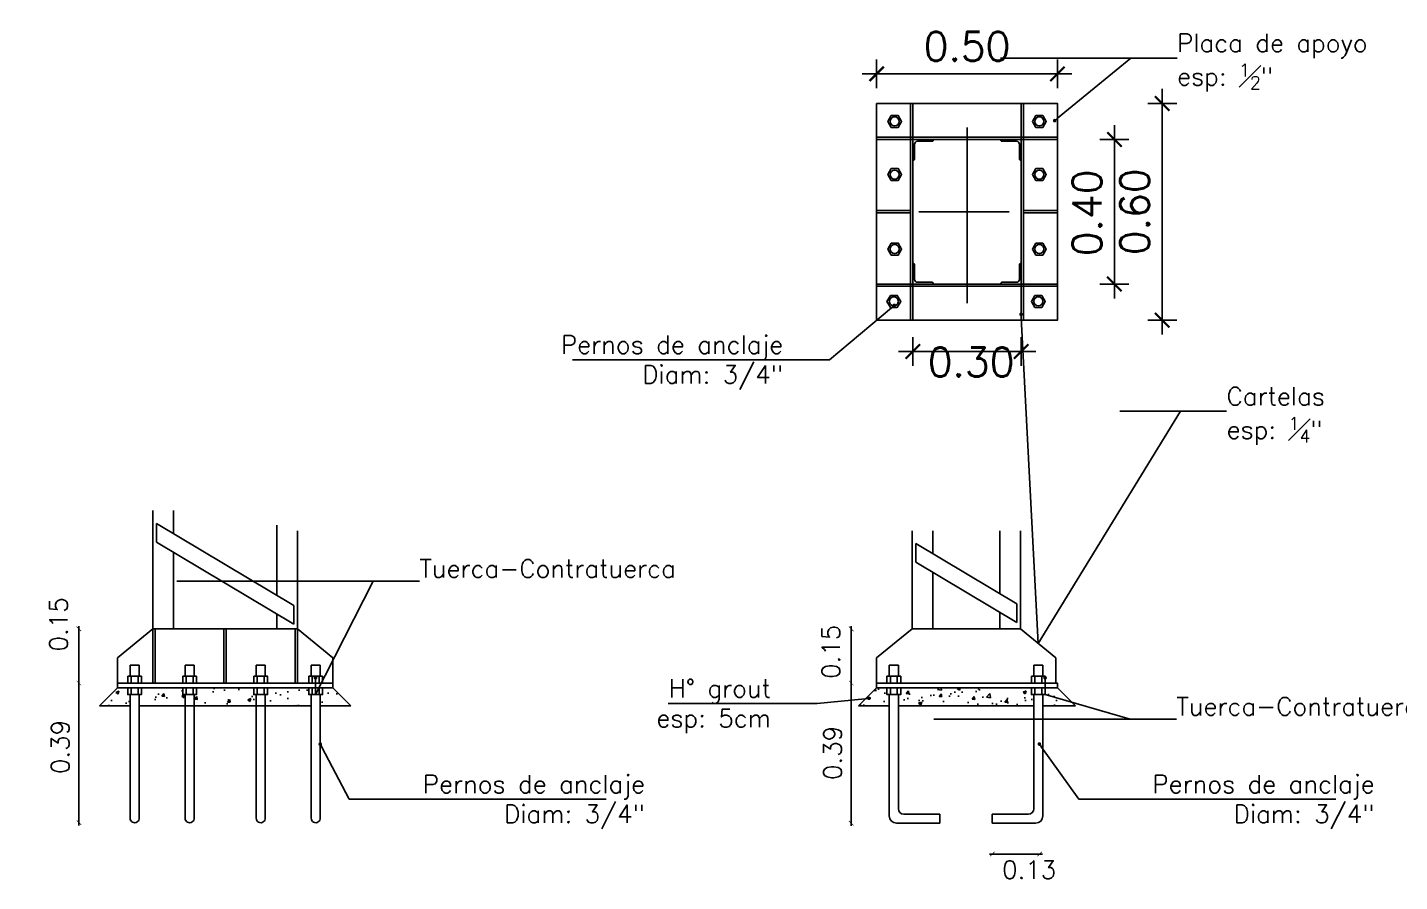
# Model space of a CAD drawing. Header units: millimetres. Extents: x 15 to 74, y 2 to 179.
# Drawn here: x 60.19 to 67.78, y 157.82 to 162.55 of the extents above; entities that cross this region are included whole.
import ezdxf
from ezdxf import colors
from ezdxf.entities.mleader import LeaderData, LeaderLine
from ezdxf.math import Vec2, Vec3

# ---------------------------------------------------------------- set-up
doc = ezdxf.new("R2010")
doc.units = ezdxf.units.MM
doc.linetypes.add('TRAZO_Y_PUNTO', pattern=[25.4, 12.7, -6.35, 0, -6.35])
for name, color, linetype in [('00-REFE', 2, 'Continuous'), ('CONTORNO_FUNDACION', 2, 'TRAZO_Y_PUNTO'), ('Cordones', 4, 'Continuous'), ('Cota', 1, 'Continuous'), ('Diagonales', 12, 'Continuous'), ('Ejes Column', 5, 'Continuous'), ('Placa - pernos', 3, 'Continuous')]:
    doc.layers.add(name, color=color, linetype=linetype)
doc.styles.add('COTAS', font='simplex.shx')
doc.styles.add('ROMANS', font='romans')
doc.dimstyles.new('cotas-100', dxfattribs={"dimscale": 0.8, "dimtxt": 0.2, "dimasz": 0.1, "dimexe": 0.1, "dimexo": 0.05, "dimgap": 0.09, "dimtad": 1, "dimzin": 0, "dimdsep": 46, "dimtxsty": 'COTAS', "dimblk": 'ARCHTICK', "dimblk1": 'ARCHTICK', "dimblk2": 'ARCHTICK', "dimsah": 1, "dimcen": 0.09, "dimdle": 0.1, "dimse1": 1, "dimclrd": 1, "dimclre": 1, "dimclrt": 2, "dimadec": 0, "dimazin": 0, "dimtfac": 1, "dimtofl": 0, "dimtmove": 1, "dimatfit": 3, "dimldrblk": 'ARCHTICK', "dimfxl": 1, "dimtolj": 1, "dimtzin": 0, "dimarcsym": 0})
doc.dimstyles.new('COTAS01', dxfattribs={"dimscale": 0.5, "dimtxt": 0.2, "dimasz": 0.05, "dimexe": 0.05, "dimexo": 1, "dimgap": 0.05, "dimtad": 0, "dimzin": 0, "dimdsep": 46, "dimtxsty": 'COTAS', "dimblk1": 'ARCHTICK', "dimblk2": 'ARCHTICK', "dimsah": 1, "dimcen": 0.05, "dimdle": 0.03, "dimclrd": 1, "dimclre": 1, "dimclrt": 2, "dimadec": 0, "dimazin": 0, "dimtfac": 1, "dimtofl": 0, "dimtmove": 0, "dimatfit": 3, "dimldrblk": 'ARCHTICK', "dimfxl": 1, "dimtolj": 1, "dimtzin": 0, "dimarcsym": 0})
pattern_1 = [(50, (-46.21135, 187.76833), (0.18218467, -0.01593909), [0.01905, -0.20955]), (355, (-46.21135, 187.76833), (-0.03524342, 0.19105685), [0.01524, -0.16764058]), (100.45144, (-46.19617, 187.767), (0.14694125, 0.17511775), [0.01619, -0.17809024]), (46.1842, (-46.21135, 187.81913), (0.27107904, -0.04204233), [0.028575, -0.314325]), (96.63556, (-46.18876, 187.81563), (0.23740413, 0.2474261), [0.024285, -0.2671356]), (351.18415, (-46.21135, 187.81913), (0.23740413, 0.2474261), [0.02286, -0.2514597]), (21, (-46.18595, 187.80643), (0.1516144, -0.1022652), [0.01905, -0.20955]), (326, (-46.18595, 187.80643), (0.06180203, 0.18418797), [0.01524, -0.16764]), (71.45144, (-46.17331, 187.7979), (0.21341642, 0.08192277), [0.01619, -0.17808994]), (37.5, (-46.21135, 187.76833), (0.003088603, 0.08455504), [0, -0.165608, 0, -0.17018, 0, -0.168275]), (7.5, (-46.21135, 187.76833), (0.06681966, 0.100180575), [0, -0.097028, 0, -0.161798, 0, -0.064135]), (327.5, (-46.26799, 187.76833), (0.135590595, -0.005728744), [0, -0.0635, 0, -0.19812, 0, -0.26289]), (317.5, (-46.29339, 187.76833), (0.14812918, 0.02542649), [0, -0.08255, 0, -0.131572, 0, -0.18669])]

# ---------------------------------------------------------------- blocks, each defined once
blk = doc.blocks.new('_ARCHTICK')
at = {"color": 0, "linetype": 'ByBlock', "const_width": 0.15}
blk.add_lwpolyline([(-0.5, -0.5), (0.5, 0.5)], dxfattribs=at)
blk = doc.blocks.new('*D107')
at = {"layer": 'DEFPOINTS', "color": 0, "transparency": 16777216}
for p in [(65.8913, 161.9272), (65.8913, 161.1273), (66.207, 161.1273)]:
    blk.add_point(p, dxfattribs=at)
at = {"layer": 'Diagonales', "color": 1, "lineweight": -2, "transparency": 16777216}
for p, q in [((66.207, 162.0072), (66.207, 161.0473)), ((66.127, 161.9272), (66.287, 161.9272)), ((66.127, 161.1273), (66.287, 161.1273))]:
    blk.add_line(p, q, dxfattribs=at)
at = {"layer": 'Diagonales', "color": 1, "lineweight": -2, "transparency": 16777216, "xscale": 0.08000000000000002, "yscale": 0.08000000000000002, "zscale": 0.08000000000000002}
for p, rotation in [((66.207, 161.9272), 90), ((66.207, 161.1273), 270)]:
    blk.add_blockref('_ARCHTICK', p, dxfattribs=dict(at, rotation=rotation))
at = {"layer": 'Diagonales', "color": 2, "transparency": 16777216, "insert": (66.055, 161.5208), "char_height": 0.16, "attachment_point": 5, "rotation": 90, "style": 'COTAS'}
blk.add_mtext('\\A1;0.40', dxfattribs=at)
blk = doc.blocks.new('*D108')
at = {"layer": 'DEFPOINTS', "color": 0, "transparency": 16777216}
for p in [(65.0913, 160.9272), (65.6914, 160.9272), (65.6914, 160.7539)]:
    blk.add_point(p, dxfattribs=at)
at = {"layer": 'Diagonales', "color": 1, "lineweight": -2, "transparency": 16777216}
for p, q in [((65.0913, 160.8339), (65.0913, 160.6739)), ((65.6914, 160.8339), (65.6914, 160.6739)), ((65.0113, 160.7539), (65.7714, 160.7539))]:
    blk.add_line(p, q, dxfattribs=at)
at = {"layer": 'Diagonales', "color": 1, "lineweight": -2, "transparency": 16777216, "xscale": 0.08000000000000002, "yscale": 0.08000000000000002, "zscale": 0.08000000000000002, "rotation": 180}
blk.add_blockref('_ARCHTICK', (65.0913, 160.7539), dxfattribs=at)
at = {"layer": 'Diagonales', "color": 1, "lineweight": -2, "transparency": 16777216, "xscale": 0.08000000000000002, "yscale": 0.08000000000000002, "zscale": 0.08000000000000002}
blk.add_blockref('_ARCHTICK', (65.6914, 160.7539), dxfattribs=at)
at = {"layer": 'Diagonales', "color": 2, "transparency": 16777216, "insert": (65.4138, 160.6952), "char_height": 0.16, "attachment_point": 5, "style": 'COTAS'}
blk.add_mtext('\\A1;0.30', dxfattribs=at)
blk = doc.blocks.new('*D109')
at = {"layer": 'DEFPOINTS', "color": 0, "transparency": 16777216}
for p in [(65.7065, 162.1272), (65.7065, 160.9272), (66.4715, 160.9272)]:
    blk.add_point(p, dxfattribs=at)
at = {"layer": 'Diagonales', "color": 1, "lineweight": -2, "transparency": 16777216}
for p, q in [((66.4715, 162.2072), (66.4715, 160.8472)), ((66.3915, 162.1272), (66.5515, 162.1272)), ((66.3915, 160.9272), (66.5515, 160.9272))]:
    blk.add_line(p, q, dxfattribs=at)
at = {"layer": 'Diagonales', "color": 1, "lineweight": -2, "transparency": 16777216, "xscale": 0.08000000000000002, "yscale": 0.08000000000000002, "zscale": 0.08000000000000002}
for p, rotation in [((66.4715, 162.1272), 90), ((66.4715, 160.9272), 270)]:
    blk.add_blockref('_ARCHTICK', p, dxfattribs=dict(at, rotation=rotation))
at = {"layer": 'Diagonales', "color": 2, "transparency": 16777216, "insert": (66.3195, 161.5272), "char_height": 0.16, "attachment_point": 5, "rotation": 90, "style": 'COTAS'}
blk.add_mtext('\\A1;0.60', dxfattribs=at)
blk = doc.blocks.new('*D110')
at = {"layer": 'DEFPOINTS', "color": 0, "transparency": 16777216}
for p in [(65.8913, 162.2909), (64.8913, 162.1272), (65.8913, 162.1272)]:
    blk.add_point(p, dxfattribs=at)
at = {"layer": 'Diagonales', "color": 1, "lineweight": -2, "transparency": 16777216}
for p, q in [((64.8913, 162.2109), (64.8913, 162.3709)), ((65.8913, 162.2109), (65.8913, 162.3709)), ((64.8113, 162.2909), (65.9713, 162.2909))]:
    blk.add_line(p, q, dxfattribs=at)
at = {"layer": 'Diagonales', "color": 1, "lineweight": -2, "transparency": 16777216, "xscale": 0.08000000000000002, "yscale": 0.08000000000000002, "zscale": 0.08000000000000002, "rotation": 180}
blk.add_blockref('_ARCHTICK', (64.8913, 162.2909), dxfattribs=at)
at = {"layer": 'Diagonales', "color": 1, "lineweight": -2, "transparency": 16777216, "xscale": 0.08000000000000002, "yscale": 0.08000000000000002, "zscale": 0.08000000000000002}
blk.add_blockref('_ARCHTICK', (65.8913, 162.2909), dxfattribs=at)
at = {"layer": 'Diagonales', "color": 2, "transparency": 16777216, "insert": (65.3913, 162.4429), "char_height": 0.16, "attachment_point": 5, "style": 'COTAS'}
blk.add_mtext('\\A1;0.50', dxfattribs=at)
blk = doc.blocks.new('_Dot')
at = {"color": 0, "linetype": 'ByBlock', "lineweight": -2}
blk.add_line((-0.5, 0), (-1, 0), dxfattribs=at)
at = {"color": 0, "linetype": 'ByBlock', "const_width": 0.5}
blk.add_lwpolyline([(-0.25, 0, 1), (0.25, 0, 1)], format="xyb", close=True, dxfattribs=at)
blk = doc.blocks.new('*D163')
at = {"layer": 'Cota', "color": 1, "lineweight": -2, "transparency": 16777216}
blk.add_line((65.8085, 157.9718), (65.5162, 157.9718), dxfattribs=at)
at = {"layer": 'DEFPOINTS', "color": 0, "transparency": 16777216}
for p in [(65.5312, 158.1427), (65.7935, 158.1495), (65.5312, 157.9718)]:
    blk.add_point(p, dxfattribs=at)
at = {"layer": 'Cota', "color": 1, "lineweight": -2, "transparency": 16777216, "xscale": 0.025, "yscale": 0.025, "zscale": 0.025, "rotation": 180}
blk.add_blockref('_ARCHTICK', (65.5312, 157.9718), dxfattribs=at)
at = {"layer": 'Cota', "color": 1, "lineweight": -2, "transparency": 16777216, "xscale": 0.025, "yscale": 0.025, "zscale": 0.025}
blk.add_blockref('_ARCHTICK', (65.7935, 157.9718), dxfattribs=at)
at = {"layer": 'Cota', "color": 2, "transparency": 16777216, "insert": (65.7352, 157.8849), "char_height": 0.1, "attachment_point": 5, "style": 'COTAS'}
blk.add_mtext('\\A1;0.13', dxfattribs=at)
blk = doc.blocks.new('*D165')
at = {"layer": 'Cota', "color": 1, "lineweight": -2, "transparency": 16777216}
blk.add_line((60.4767, 158.9031), (60.4767, 159.2331), dxfattribs=at)
at = {"layer": 'DEFPOINTS', "color": 0, "transparency": 16777216}
for p in [(60.4767, 159.2181), (60.6447, 159.2181), (60.6899, 158.9181)]:
    blk.add_point(p, dxfattribs=at)
at = {"layer": 'Cota', "color": 1, "lineweight": -2, "transparency": 16777216, "xscale": 0.025, "yscale": 0.025, "zscale": 0.025}
for p, rotation in [((60.4767, 159.2181), 90), ((60.4767, 158.9181), 270)]:
    blk.add_blockref('_ARCHTICK', p, dxfattribs=dict(at, rotation=rotation))
at = {"layer": 'Cota', "color": 2, "transparency": 16777216, "insert": (60.3642, 159.2433), "char_height": 0.1, "attachment_point": 5, "rotation": 90, "style": 'COTAS'}
blk.add_mtext('\\A1;0.15', dxfattribs=at)
blk = doc.blocks.new('*D164')
at = {"layer": 'Cota', "color": 1, "lineweight": -2, "transparency": 16777216}
blk.add_line((60.4767, 158.9331), (60.4767, 158.1301), dxfattribs=at)
at = {"layer": 'DEFPOINTS', "color": 0, "transparency": 16777216}
for p in [(60.6899, 158.9181), (60.4767, 158.1451), (60.7866, 158.1451)]:
    blk.add_point(p, dxfattribs=at)
at = {"layer": 'Cota', "color": 1, "lineweight": -2, "transparency": 16777216, "xscale": 0.025, "yscale": 0.025, "zscale": 0.025}
for p, rotation in [((60.4767, 158.9181), 90), ((60.4767, 158.1451), 270)]:
    blk.add_blockref('_ARCHTICK', p, dxfattribs=dict(at, rotation=rotation))
at = {"layer": 'Cota', "color": 2, "transparency": 16777216, "insert": (60.3735, 158.5643), "char_height": 0.1, "attachment_point": 5, "rotation": 90, "style": 'COTAS'}
blk.add_mtext('\\A1;0.39', dxfattribs=at)
blk = doc.blocks.new('*D166')
at = {"layer": 'Cota', "color": 1, "lineweight": -2, "transparency": 16777216}
blk.add_line((64.7508, 158.9031), (64.7508, 159.2331), dxfattribs=at)
at = {"layer": 'DEFPOINTS', "color": 0, "transparency": 16777216}
for p in [(64.7508, 159.2181), (64.9188, 159.2181), (64.8208, 158.9181)]:
    blk.add_point(p, dxfattribs=at)
at = {"layer": 'Cota', "color": 1, "lineweight": -2, "transparency": 16777216, "xscale": 0.025, "yscale": 0.025, "zscale": 0.025}
for p, rotation in [((64.7508, 159.2181), 90), ((64.7508, 158.9181), 270)]:
    blk.add_blockref('_ARCHTICK', p, dxfattribs=dict(at, rotation=rotation))
at = {"layer": 'Cota', "color": 2, "transparency": 16777216, "insert": (64.6383, 159.0909), "char_height": 0.1, "attachment_point": 5, "rotation": 90, "style": 'COTAS'}
blk.add_mtext('\\A1;0.15', dxfattribs=at)
blk = doc.blocks.new('*D167')
at = {"layer": 'Cota', "color": 1, "lineweight": -2, "transparency": 16777216}
blk.add_line((64.7508, 158.9331), (64.7508, 158.1277), dxfattribs=at)
at = {"layer": 'DEFPOINTS', "color": 0, "transparency": 16777216}
for p in [(64.8208, 158.9181), (64.7508, 158.1427), (64.877, 158.1427)]:
    blk.add_point(p, dxfattribs=at)
at = {"layer": 'Cota', "color": 1, "lineweight": -2, "transparency": 16777216, "xscale": 0.025, "yscale": 0.025, "zscale": 0.025}
for p, rotation in [((64.7508, 158.9181), 90), ((64.7508, 158.1427), 270)]:
    blk.add_blockref('_ARCHTICK', p, dxfattribs=dict(at, rotation=rotation))
at = {"layer": 'Cota', "color": 2, "transparency": 16777216, "insert": (64.6476, 158.5313), "char_height": 0.1, "attachment_point": 5, "rotation": 90, "style": 'COTAS'}
blk.add_mtext('\\A1;0.39', dxfattribs=at)

msp = doc.modelspace()

# ---------------------------------------------------------------- hatches: boundary and pattern name
at = {"layer": 'CONTORNO_FUNDACION'}
h = msp.add_hatch(dxfattribs=at)
h.set_pattern_fill('AR-CONC', color=256, scale=0.001)
h.set_pattern_definition(pattern_1)
h.paths.add_polyline_path([(60.7599, 158.8546), (60.7468, 158.8546), (60.7468, 158.8927), (60.6899, 158.8927), (60.5899, 158.7927), (60.7599, 158.7927)])
h.paths.add_polyline_path([(61.0641, 158.8546), (61.051, 158.8546), (61.051, 158.8927), (60.823, 158.8927), (60.823, 158.8546), (60.8099, 158.8546), (60.8099, 158.7927), (61.0641, 158.7927)])
h.paths.add_polyline_path([(61.4577, 158.8546), (61.4446, 158.8546), (61.4446, 158.8927), (61.2859, 158.8927), (61.1273, 158.8927), (61.1273, 158.8546), (61.1141, 158.8546), (61.1141, 158.7927), (61.2859, 158.7927), (61.4577, 158.7927)])
h.paths.add_polyline_path([(61.762, 158.8546), (61.7488, 158.8546), (61.7488, 158.8927), (61.5209, 158.8927), (61.5209, 158.8546), (61.5077, 158.8546), (61.5077, 158.7927), (61.762, 158.7927)])
h.paths.add_polyline_path([(61.882, 158.8927), (61.8251, 158.8927), (61.8251, 158.8546), (61.812, 158.8546), (61.812, 158.7927), (61.982, 158.7927)])
h = msp.add_hatch(dxfattribs=at)
h.set_pattern_fill('AR-CONC', color=256, scale=0.001)
h.set_pattern_definition(pattern_1)
h.paths.add_polyline_path([(64.9613, 158.7927), (64.9613, 158.8546), (64.9482, 158.8546), (64.9482, 158.8927), (64.8913, 158.8927), (64.7913, 158.7927)])
h.paths.add_polyline_path([(65.7612, 158.7927), (65.7612, 158.8546), (65.7481, 158.8546), (65.7481, 158.8927), (65.0244, 158.8927), (65.0244, 158.8546), (65.0113, 158.8546), (65.0113, 158.7927)])
h.paths.add_polyline_path([(65.9913, 158.7927), (65.8913, 158.8927), (65.8243, 158.8927), (65.8243, 158.8546), (65.8112, 158.8546), (65.8112, 158.7927)])

# ---------------------------------------------------------------- linework, layer by layer
at = {"layer": 'Cordones'}
for p, q in [((60.8859, 159.8734), (60.8859, 159.2181)), ((61.0001, 159.8731), (61.0001, 159.7462)), ((61.5717, 159.7926), (61.5717, 159.4047)), ((61.6859, 159.7616), (61.6859, 159.2181)), ((65.0873, 159.7616), (65.0873, 159.2181)), ((65.2015, 159.7616), (65.2015, 159.6347)), ((65.5731, 159.7616), (65.5731, 159.4127)), ((65.6873, 159.7616), (65.6873, 159.2181)), ((61.0001, 159.6421), (61.0001, 159.2181)), ((65.2015, 159.5306), (65.2015, 159.2181)), ((65.5731, 159.309), (65.5731, 159.2181)), ((61.5717, 159.3012), (61.5717, 159.2181))]:
    msp.add_line(p, q, dxfattribs=at)
for points in [[(65.0913, 161.813), (65.0929, 161.813, 0.414214), (65.1009, 161.821), (65.1009, 161.9016, -0.414214), (65.1169, 161.9176), (65.1975, 161.9176, 0.414214), (65.2055, 161.9256), (65.2055, 161.9272), (65.0913, 161.9272)], [(65.6913, 161.813), (65.6897, 161.813, -0.414214), (65.6817, 161.821), (65.6817, 161.9016, 0.414214), (65.6657, 161.9176), (65.5851, 161.9176, -0.414214), (65.5771, 161.9256), (65.5771, 161.9272), (65.6913, 161.9272)], [(65.0913, 161.2414), (65.0929, 161.2414, -0.414214), (65.1009, 161.2334), (65.1009, 161.1528, 0.414214), (65.1169, 161.1368), (65.1975, 161.1368, -0.414214), (65.2055, 161.1288), (65.2055, 161.1272), (65.0913, 161.1272)], [(65.6913, 161.2414), (65.6897, 161.2414, 0.414214), (65.6817, 161.2334), (65.6817, 161.1528, -0.414214), (65.6657, 161.1368), (65.5851, 161.1368, 0.414214), (65.5771, 161.1288), (65.5771, 161.1272), (65.6913, 161.1272)]]:
    msp.add_lwpolyline(points, format="xyb", close=True, dxfattribs=at)
at = {"layer": 'Diagonales'}
for p, q in [((60.9059, 159.8025), (60.9059, 159.6983)), ((65.1073, 159.691), (65.1073, 159.5868)), ((61.6659, 159.3485), (61.6659, 159.245)), ((65.6673, 159.3564), (65.6673, 159.2528)), ((60.6899, 158.8927), (60.5899, 158.7927)), ((61.882, 158.8927), (61.982, 158.7927)), ((64.8913, 158.8927), (64.7913, 158.7927)), ((65.8913, 158.8927), (65.9913, 158.7927)), ((60.5899, 158.7927), (60.7599, 158.7927)), ((60.8099, 158.7927), (61.2859, 158.7927)), ((61.762, 158.7927), (61.2859, 158.7927)), ((61.982, 158.7927), (61.812, 158.7927)), ((64.7913, 158.7927), (64.9613, 158.7927)), ((65.0113, 158.7927), (65.7612, 158.7927)), ((65.8112, 158.7927), (65.9913, 158.7927))]:
    msp.add_line(p, q, dxfattribs=at)
for points in [[(61.6659, 159.3485), (60.9059, 159.8025)], [(60.9059, 159.6983), (61.6659, 159.245)], [(65.6673, 159.3564), (65.1073, 159.691)], [(65.1073, 159.5868), (65.6673, 159.2528)]]:
    msp.add_lwpolyline(points, dxfattribs=at)
at = {"layer": 'Ejes Column'}
for p, q in [((65.3913, 161.9945), (65.3913, 161.0206)), ((65.1244, 161.5272), (65.6248, 161.5272))]:
    msp.add_line(p, q, dxfattribs=at)
at = {"layer": 'Placa - pernos'}
for p, q in [((65.0786, 160.9272), (65.0786, 162.1272)), ((65.0913, 160.9272), (65.0913, 162.1272)), ((65.6914, 160.9272), (65.6914, 162.1272)), ((65.7041, 160.9272), (65.7041, 162.1272)), ((64.8913, 161.9399), (65.8913, 161.9399)), ((64.8913, 161.9272), (65.8913, 161.9272)), ((64.8913, 161.1273), (65.8913, 161.1273)), ((64.8913, 161.1146), (65.8913, 161.1146)), ((60.6899, 159.0581), (60.8859, 159.2181)), ((60.8859, 159.2181), (61.2859, 159.2181)), ((61.6859, 159.2181), (61.2859, 159.2181)), ((61.882, 159.0581), (61.6859, 159.2181)), ((64.8913, 159.0581), (65.0873, 159.2181)), ((65.0873, 159.2181), (65.6873, 159.2181)), ((65.8834, 159.0581), (65.6873, 159.2181)), ((60.6899, 158.9181), (60.6899, 159.0581)), ((60.7599, 159.0172), (60.7599, 158.9562)), ((60.7599, 159.0172), (60.8099, 159.0172)), ((60.8099, 159.0172), (60.8099, 158.9562)), ((61.0641, 159.0172), (61.0641, 158.9562)), ((61.0641, 159.0172), (61.1141, 159.0172)), ((61.1141, 159.0172), (61.1141, 158.9562)), ((61.4577, 159.0172), (61.4577, 158.9562)), ((61.4577, 159.0172), (61.5077, 159.0172)), ((61.5077, 159.0172), (61.5077, 158.9562)), ((61.762, 159.0172), (61.762, 158.9562)), ((61.812, 159.0172), (61.762, 159.0172)), ((61.812, 159.0172), (61.812, 158.9562)), ((61.882, 158.9181), (61.882, 159.0581)), ((64.8913, 158.9181), (64.8913, 159.0581)), ((64.9613, 159.0172), (64.9613, 158.9562)), ((64.9613, 159.0172), (65.0113, 159.0172)), ((65.0113, 159.0172), (65.0113, 158.9562)), ((65.7612, 159.0172), (65.7612, 158.9562)), ((65.7612, 159.0172), (65.8112, 159.0172)), ((65.8112, 159.0172), (65.8112, 158.9562)), ((65.8834, 158.9181), (65.8834, 159.0581)), ((60.7658, 158.9181), (60.7658, 158.9562)), ((60.804, 158.9181), (60.804, 158.9562)), ((61.0701, 158.9181), (61.0701, 158.9562)), ((61.1082, 158.9181), (61.1082, 158.9562)), ((61.4637, 158.9181), (61.4637, 158.9562)), ((61.5018, 158.9181), (61.5018, 158.9562)), ((61.7679, 158.9181), (61.7679, 158.9562)), ((61.806, 158.9181), (61.806, 158.9562)), ((64.9672, 158.9181), (64.9672, 158.9562)), ((65.0054, 158.9181), (65.0054, 158.9562)), ((65.7672, 158.9181), (65.7672, 158.9562)), ((65.8053, 158.9181), (65.8053, 158.9562)), ((60.7599, 158.8546), (60.7599, 158.168)), ((60.7658, 158.8546), (60.7658, 158.8927)), ((60.804, 158.8546), (60.804, 158.8927)), ((60.8099, 158.8546), (60.8099, 158.1695)), ((61.0641, 158.8546), (61.0641, 158.168)), ((61.0701, 158.8546), (61.0701, 158.8927)), ((61.1082, 158.8546), (61.1082, 158.8927)), ((61.1141, 158.8546), (61.1141, 158.1695)), ((61.4577, 158.8546), (61.4577, 158.168)), ((61.4637, 158.8546), (61.4637, 158.8927)), ((61.5018, 158.8546), (61.5018, 158.8927)), ((61.5077, 158.8546), (61.5077, 158.1695)), ((61.762, 158.8546), (61.762, 158.168)), ((61.7679, 158.8546), (61.7679, 158.8927)), ((61.806, 158.8546), (61.806, 158.8927)), ((61.812, 158.8546), (61.812, 158.1695)), ((64.9613, 158.8546), (64.9613, 158.1827)), ((64.9672, 158.8546), (64.9672, 158.8927)), ((65.0054, 158.8546), (65.0054, 158.8927)), ((65.0113, 158.8546), (65.0113, 158.2227)), ((65.7612, 158.8546), (65.7612, 158.2227)), ((65.7672, 158.8546), (65.7672, 158.8927)), ((65.8053, 158.8546), (65.8053, 158.8927)), ((65.8112, 158.8546), (65.8112, 158.1827)), ((65.2413, 158.1927), (65.0413, 158.1927)), ((65.2413, 158.1427), (65.2413, 158.1927)), ((65.5312, 158.1927), (65.7312, 158.1927)), ((65.5312, 158.1427), (65.5312, 158.1927)), ((65.2413, 158.1427), (65.0013, 158.1427)), ((65.5312, 158.1427), (65.7712, 158.1427))]:
    msp.add_line(p, q, dxfattribs=at)
for points in [[(64.8913, 162.1272), (65.8913, 162.1272), (65.8913, 160.9272), (64.8913, 160.9272)], [(64.9723, 162.0602), (64.9532, 162.0272), (64.9723, 161.9942), (65.0104, 161.9942), (65.0295, 162.0272), (65.0104, 162.0602)], [(65.7722, 162.0602), (65.7531, 162.0272), (65.7722, 161.9942), (65.8103, 161.9942), (65.8294, 162.0272), (65.8103, 162.0602)], [(64.9723, 161.7666), (64.9532, 161.7335), (64.9723, 161.7005), (65.0104, 161.7005), (65.0295, 161.7335), (65.0104, 161.7666)], [(65.7722, 161.7666), (65.7531, 161.7335), (65.7722, 161.7005), (65.8103, 161.7005), (65.8294, 161.7335), (65.8103, 161.7666)], [(64.9723, 161.3539), (64.9532, 161.3209), (64.9723, 161.2879), (65.0104, 161.2879), (65.0295, 161.3209), (65.0104, 161.3539)], [(65.7722, 161.3539), (65.7531, 161.3209), (65.7722, 161.2879), (65.8103, 161.2879), (65.8294, 161.3209), (65.8103, 161.3539)], [(64.9672, 161.0643), (64.9482, 161.0313), (64.9672, 160.9983), (65.0054, 160.9983), (65.0244, 161.0313), (65.0054, 161.0643)], [(65.7672, 161.0643), (65.7481, 161.0313), (65.7672, 160.9983), (65.8053, 160.9983), (65.8243, 161.0313), (65.8053, 161.0643)], [(60.8859, 159.2181), (60.8987, 159.2181), (60.8987, 158.9181), (60.8859, 158.9181)], [(61.2795, 159.2181), (61.2923, 159.2181), (61.2923, 158.9181), (61.2795, 158.9181)], [(61.6859, 159.2181), (61.6731, 159.2181), (61.6731, 158.9181), (61.6859, 158.9181)], [(64.8913, 158.9181), (65.8913, 158.9181), (65.8913, 158.8927), (64.8913, 158.8927)]]:
    msp.add_lwpolyline(points, close=True, dxfattribs=at)
for points in [[(64.8913, 161.5209), (65.0786, 161.5209), (65.0786, 161.5336), (64.8913, 161.5336)], [(65.8913, 161.5209), (65.7041, 161.5209), (65.7041, 161.5336), (65.8913, 161.5336)], [(60.7468, 158.9562), (60.823, 158.9562), (60.823, 158.9181), (60.7468, 158.9181), (60.7468, 158.9562)], [(61.051, 158.9562), (61.1273, 158.9562), (61.1273, 158.9181), (61.051, 158.9181), (61.051, 158.9562)], [(61.4446, 158.9562), (61.5209, 158.9562), (61.5209, 158.9181), (61.4446, 158.9181), (61.4446, 158.9562)], [(61.8251, 158.9562), (61.7488, 158.9562), (61.7488, 158.9181), (61.8251, 158.9181), (61.8251, 158.9562)], [(64.9482, 158.9562), (65.0244, 158.9562), (65.0244, 158.9181), (64.9482, 158.9181), (64.9482, 158.9562)], [(65.7481, 158.9562), (65.8243, 158.9562), (65.8243, 158.9181), (65.7481, 158.9181), (65.7481, 158.9562)], [(61.2859, 158.8927), (60.6899, 158.8927), (60.6899, 158.9181), (61.2859, 158.9181)], [(60.7468, 158.8927), (60.823, 158.8927), (60.823, 158.8546), (60.7468, 158.8546), (60.7468, 158.8927)], [(61.051, 158.8927), (61.1273, 158.8927), (61.1273, 158.8546), (61.051, 158.8546), (61.051, 158.8927)], [(61.2859, 158.8927), (61.882, 158.8927), (61.882, 158.9181), (61.2859, 158.9181)], [(61.4446, 158.8927), (61.5209, 158.8927), (61.5209, 158.8546), (61.4446, 158.8546), (61.4446, 158.8927)], [(61.8251, 158.8927), (61.7488, 158.8927), (61.7488, 158.8546), (61.8251, 158.8546), (61.8251, 158.8927)], [(64.9482, 158.8927), (65.0244, 158.8927), (65.0244, 158.8546), (64.9482, 158.8546), (64.9482, 158.8927)], [(65.7481, 158.8927), (65.8243, 158.8927), (65.8243, 158.8546), (65.7481, 158.8546), (65.7481, 158.8927)]]:
    msp.add_lwpolyline(points, dxfattribs=at)
for centre in [(64.9913, 162.0272), (65.7913, 162.0272), (64.9913, 161.7335), (65.7913, 161.7335), (64.9913, 161.3209), (65.7913, 161.3209), (64.9863, 161.0313), (65.7862, 161.0313)]:
    msp.add_circle(centre, 0.025, dxfattribs=at)
for centre, radius, start, end in [((60.785, 158.1701), 0.0251, 180, 7.25492), ((61.0892, 158.1701), 0.0251, 180, 7.25492), ((61.4828, 158.1701), 0.0251, 180, 7.25492), ((61.7871, 158.1701), 0.0251, 180, 7.25492), ((65.0013, 158.1827), 0.04, 180, 270), ((65.0413, 158.2227), 0.03, 180, 270), ((65.7312, 158.2227), 0.03, 270, 0), ((65.7712, 158.1827), 0.04, 270, 0)]:
    msp.add_arc(centre, radius, start, end, dxfattribs=at)

# ---------------------------------------------------------------- dimensions: what is measured, and where the dimension line sits
at = {"layer": 'Cota'}
for base, p1, p2, picture, middle in [((60.4767, 159.2181), (60.6899, 158.9181), (60.6447, 159.2181), '*D165', (60.3642, 159.2433)), ((64.7508, 159.2181), (64.8208, 158.9181), (64.9188, 159.2181), '*D166', (64.6383, 159.0909)), ((60.4767, 158.1451), (60.6899, 158.9181), (60.7866, 158.1451), '*D164', (60.3735, 158.5643)), ((64.7508, 158.1427), (64.8208, 158.9181), (64.877, 158.1427), '*D167', (64.6476, 158.5313))]:
    dim = msp.add_linear_dim(base=base, p1=p1, p2=p2, angle=90, dimstyle='COTAS01', override={"dimlfac": 0.5, "dimse1": 1, "dimse2": 1, "dimtmove": 2}, dxfattribs=at)
    dim.commit()
    dim.dimension.update_dxf_attribs({"geometry": picture, "text_midpoint": middle, "dimtype": 160})
dim = msp.add_linear_dim(base=(65.5312, 157.9718), p1=(65.7935, 158.1495), p2=(65.5312, 158.1427), dimstyle='COTAS01', override={"dimlfac": 0.5, "dimse1": 1, "dimse2": 1, "dimtmove": 2}, dxfattribs=at)
dim.commit()
dim.dimension.update_dxf_attribs({"geometry": '*D163', "text_midpoint": (65.7352, 157.8849), "dimtype": 160})
at = {"layer": 'Diagonales'}
dim = msp.add_linear_dim(base=(65.8913, 162.2909), p1=(64.8913, 162.1272), p2=(65.8913, 162.1272), dimstyle='cotas-100', override={"dimlfac": 0.5, "dimse1": 0, "dimfxl": 0.1, "dimfxlon": 1}, dxfattribs=at)
dim.commit()
dim.dimension.update_dxf_attribs({"geometry": '*D110', "text_midpoint": (65.3913, 162.4429)})
for base, p1, p2, picture, middle in [((66.4715, 160.9272), (65.7065, 162.1272), (65.7065, 160.9272), '*D109', (66.4715, 161.5272)), ((66.207, 161.1273), (65.8913, 161.9272), (65.8913, 161.1273), '*D107', (66.207, 161.5208))]:
    dim = msp.add_linear_dim(base=base, p1=p1, p2=p2, angle=90, dimstyle='cotas-100', override={"dimlfac": 0.5, "dimse1": 0, "dimfxl": 0.1, "dimfxlon": 1}, dxfattribs=at)
    dim.commit()
    dim.dimension.update_dxf_attribs({"geometry": picture, "text_midpoint": middle, "dimtype": 160})
dim = msp.add_linear_dim(base=(65.6914, 160.7539), p1=(65.0913, 160.9272), p2=(65.6914, 160.9272), dimstyle='cotas-100', override={"dimlfac": 0.5, "dimse1": 0, "dimfxl": 0.1, "dimfxlon": 1}, dxfattribs=at)
dim.commit()
dim.dimension.update_dxf_attribs({"geometry": '*D108', "text_midpoint": (65.4138, 160.5432), "dimtype": 160})

# ---------------------------------------------------------------- leaders
at = {"layer": '00-REFE'}
ml = msp.add_multileader_mtext('Standard', dxfattribs=at)
ml.set_content('\\A1;Placa de apoyo\\Pesp: {\\H0.7x;\\S1#2;}"', color=256, style='ROMANS')
ml.set_leader_properties(color=1)
ml.set_arrow_properties(name='DOT')
ml.build(insert=Vec2(0, 0))
ml.multileader.update_dxf_attribs({"text_left_attachment_type": 6, "text_right_attachment_type": 6, "dogleg_length": 0.2557, "arrow_head_size": 0.02})
ctx = ml.context
ctx.base_point, ctx.char_height, ctx.arrow_head_size, ctx.landing_gap_size, ctx.plane_origin = Vec3(66.5539, 162.3786), 0.1, 0.02, 0, Vec3(66.2458, 162.4465)
ctx.left_attachment, ctx.right_attachment = 6, 6
notes = []
notes.append((ctx, [(1, (1, 1, 0), (66.2982, 162.3786), (1, 0), 0.2557, [(0, [(65.8763, 162.032)], 0, [])])]))
ctx.mtext.insert, ctx.mtext.width, ctx.mtext.defined_height, ctx.mtext.line_spacing_factor, ctx.mtext.flow_direction = Vec3(66.5539, 162.5119), 3.896909, 0.9521, 0.99, 5
ml = msp.add_multileader_mtext('Standard', dxfattribs=at)
ml.set_content('\\A1;Pernos de anclaje ^JDiam: 3/4"', color=256, style='ROMANS')
ml.set_leader_properties(color=1)
ml.set_arrow_properties(name='DOT')
ml.build(insert=Vec2(0, 0))
ml.multileader.update_dxf_attribs({"text_left_attachment_type": 6, "text_right_attachment_type": 6, "dogleg_length": 0.2557, "arrow_head_size": 0.02})
ctx = ml.context
ctx.base_point, ctx.char_height, ctx.arrow_head_size, ctx.landing_gap_size, ctx.plane_origin = Vec3(62.9932, 160.7085), 0.1, 0.02, 0, Vec3(64.6363, 161.2459)
ctx.left_attachment, ctx.right_attachment, ctx.text_align_type = 6, 6, 2
notes.append((ctx, [(1, (1, 1, 0), (64.6299, 160.7085), (-1, 0), 0.2557, [(0, [(64.989, 161.0091)], 0, [])])]))
ctx.mtext.insert, ctx.mtext.width, ctx.mtext.defined_height, ctx.mtext.alignment, ctx.mtext.line_spacing_factor, ctx.mtext.flow_direction = Vec3(64.3741, 160.8418), 3.896909, 0.9521, 3, 0.99, 5
ml = msp.add_multileader_mtext('Standard', dxfattribs=at)
ml.set_content('\\A1;Cartelas^Jesp: {\\H0.7x;\\S1#4;}"', color=256, style='ROMANS')
ml.set_leader_properties(color=1)
ml.set_arrow_properties(name='DOT')
ml.build(insert=Vec2(0, 0))
ml.multileader.update_dxf_attribs({"text_left_attachment_type": 6, "text_right_attachment_type": 6, "dogleg_length": 0.2557, "arrow_head_size": 0.02})
ctx = ml.context
ctx.base_point, ctx.char_height, ctx.arrow_head_size, ctx.landing_gap_size, ctx.plane_origin = Vec3(66.8278, 160.4226), 0.1, 0.02, 0, Vec3(65.7094, 161.2459)
ctx.left_attachment, ctx.right_attachment = 6, 6
notes.append((ctx, [(1, (1, 1, 0), (66.5721, 160.4226), (1, 0), 0.2557, [(1, [(65.6903, 160.9598), (65.7854, 159.1381)], 0, [])])]))
ctx.mtext.insert, ctx.mtext.width, ctx.mtext.defined_height, ctx.mtext.line_spacing_factor, ctx.mtext.flow_direction = Vec3(66.8278, 160.5559), 3.896909, 0.9521, 0.99, 5
ml = msp.add_multileader_mtext('Standard', dxfattribs=at)
ml.set_content('\\A1;Tuerca-Contratuerca', color=256, style='ROMANS')
ml.set_leader_properties(color=1)
ml.set_arrow_properties(name='DOT')
ml.build(insert=Vec2(0, 0))
ml.multileader.update_dxf_attribs({"text_left_attachment_type": 6, "text_right_attachment_type": 6, "dogleg_length": 0.2557, "arrow_head_size": 0.02})
ctx = ml.context
ctx.base_point, ctx.char_height, ctx.arrow_head_size, ctx.landing_gap_size, ctx.plane_origin = Vec3(62.3613, 159.4818), 0.1, 0.02, 0, Vec3(62.2782, 159.6466)
ctx.left_attachment, ctx.right_attachment = 6, 6
notes.append((ctx, [(1, (1, 1, 0), (62.1056, 159.4818), (1, 0), 0.2557, [(1, [(61.7859, 158.9473), (61.7859, 158.8546)], 0, [])])]))
ctx.mtext.insert, ctx.mtext.width, ctx.mtext.defined_height, ctx.mtext.line_spacing_factor, ctx.mtext.flow_direction = Vec3(62.3613, 159.6018), 3.896909, 0.9521, 0.99, 5
ml = msp.add_multileader_mtext('Standard', dxfattribs=at)
ml.set_content('\\A1;H° grout^Jesp: 5cm', color=256, style='ROMANS')
ml.set_leader_properties(color=1)
ml.set_arrow_properties(name='DOT')
ml.build(insert=Vec2(0, 0))
ml.multileader.update_dxf_attribs({"text_left_attachment_type": 6, "text_right_attachment_type": 6, "dogleg_length": 0.2557, "arrow_head_size": 0.02})
ctx = ml.context
ctx.base_point, ctx.char_height, ctx.arrow_head_size, ctx.landing_gap_size, ctx.plane_origin = Vec3(63.6111, 158.8055), 0.1, 0.02, 0, Vec3(64.4955, 159.0707)
ctx.left_attachment, ctx.right_attachment, ctx.text_align_type = 6, 6, 2
notes.append((ctx, [(1, (1, 1, 0), (64.5621, 158.8055), (-1, 0), 0.2557, [(0, [(64.8483, 158.8338)], 0, [])])]))
ctx.mtext.insert, ctx.mtext.width, ctx.mtext.defined_height, ctx.mtext.alignment, ctx.mtext.line_spacing_factor, ctx.mtext.flow_direction = Vec3(64.3064, 158.9389), 3.896909, 0.9521, 3, 0.99, 5
ml = msp.add_multileader_mtext('Standard', dxfattribs=at)
ml.set_content('\\A1;Tuerca-Contratuerca', color=256, style='ROMANS')
ml.set_leader_properties(color=1)
ml.set_arrow_properties(name='DOT')
ml.build(insert=Vec2(0, 0))
ml.multileader.update_dxf_attribs({"text_left_attachment_type": 6, "text_right_attachment_type": 6, "dogleg_length": 0.2557, "arrow_head_size": 0.02})
ctx = ml.context
ctx.base_point, ctx.char_height, ctx.arrow_head_size, ctx.landing_gap_size, ctx.plane_origin = Vec3(66.5501, 158.7192), 0.1, 0.02, 0, Vec3(66.3155, 159.6466)
ctx.left_attachment, ctx.right_attachment = 6, 6
notes.append((ctx, [(1, (1, 1, 0), (66.2944, 158.7192), (1, 0), 0.2557, [(1, [(65.8232, 158.9473), (65.8232, 158.8546)], 0, [])])]))
ctx.mtext.insert, ctx.mtext.width, ctx.mtext.defined_height, ctx.mtext.line_spacing_factor, ctx.mtext.flow_direction = Vec3(66.5501, 158.8392), 3.896909, 0.9521, 0.99, 5
ml = msp.add_multileader_mtext('Standard', dxfattribs=at)
ml.set_content('\\A1;Pernos de anclaje ^JDiam: 3/4"', color=256, style='ROMANS')
ml.set_leader_properties(color=1)
ml.set_arrow_properties(name='DOT')
ml.build(insert=Vec2(0, 0))
ml.multileader.update_dxf_attribs({"text_left_attachment_type": 6, "text_right_attachment_type": 6, "dogleg_length": 0.2557, "arrow_head_size": 0.02})
ctx = ml.context
ctx.base_point, ctx.char_height, ctx.arrow_head_size, ctx.landing_gap_size, ctx.plane_origin = Vec3(62.2286, 158.2754), 0.1, 0.02, 0, Vec3(63.6413, 158.8128)
ctx.left_attachment, ctx.right_attachment, ctx.text_align_type = 6, 6, 2
notes.append((ctx, [(0, (1, 1, 0), (61.9729, 158.2754), (1, 0), 0.2557, [(0, [(61.812, 158.5805)], 0, [])])]))
ctx.mtext.insert, ctx.mtext.width, ctx.mtext.defined_height, ctx.mtext.alignment, ctx.mtext.line_spacing_factor, ctx.mtext.flow_direction = Vec3(63.6096, 158.4087), 3.896909, 0.9521, 3, 0.99, 5
ml = msp.add_multileader_mtext('Standard', dxfattribs=at)
ml.set_content('\\A1;Pernos de anclaje ^JDiam: 3/4"', color=256, style='ROMANS')
ml.set_leader_properties(color=1)
ml.set_arrow_properties(name='DOT')
ml.build(insert=Vec2(0, 0))
ml.multileader.update_dxf_attribs({"text_left_attachment_type": 6, "text_right_attachment_type": 6, "dogleg_length": 0.2557, "arrow_head_size": 0.02})
ctx = ml.context
ctx.base_point, ctx.char_height, ctx.arrow_head_size, ctx.landing_gap_size, ctx.plane_origin = Vec3(66.266, 158.2754), 0.1, 0.02, 0, Vec3(67.6787, 158.8128)
ctx.left_attachment, ctx.right_attachment, ctx.text_align_type = 6, 6, 2
notes.append((ctx, [(0, (1, 1, 0), (66.0103, 158.2754), (1, 0), 0.2557, [(0, [(65.7917, 158.5805)], 0, [])])]))
ctx.mtext.insert, ctx.mtext.width, ctx.mtext.defined_height, ctx.mtext.alignment, ctx.mtext.line_spacing_factor, ctx.mtext.flow_direction = Vec3(67.647, 158.4087), 3.896909, 0.9521, 3, 0.99, 5
for ctx, leaders in notes:
    for number, flags, end, landing, length, lines in leaders:
        leader = LeaderData()
        leader.index, (leader.has_last_leader_line, leader.has_dogleg_vector, leader.attachment_direction) = number, flags
        leader.last_leader_point, leader.dogleg_vector, leader.dogleg_length = Vec3(end), Vec3(landing), length
        for number, points, colour, breaks in lines:
            line = LeaderLine()
            line.index, line.vertices, line.color, line.breaks = number, Vec3.list(points), colors.encode_raw_color(colour), breaks
            leader.lines.append(line)
        ctx.leaders.append(leader)

doc.saveas('drawing.dxf')
